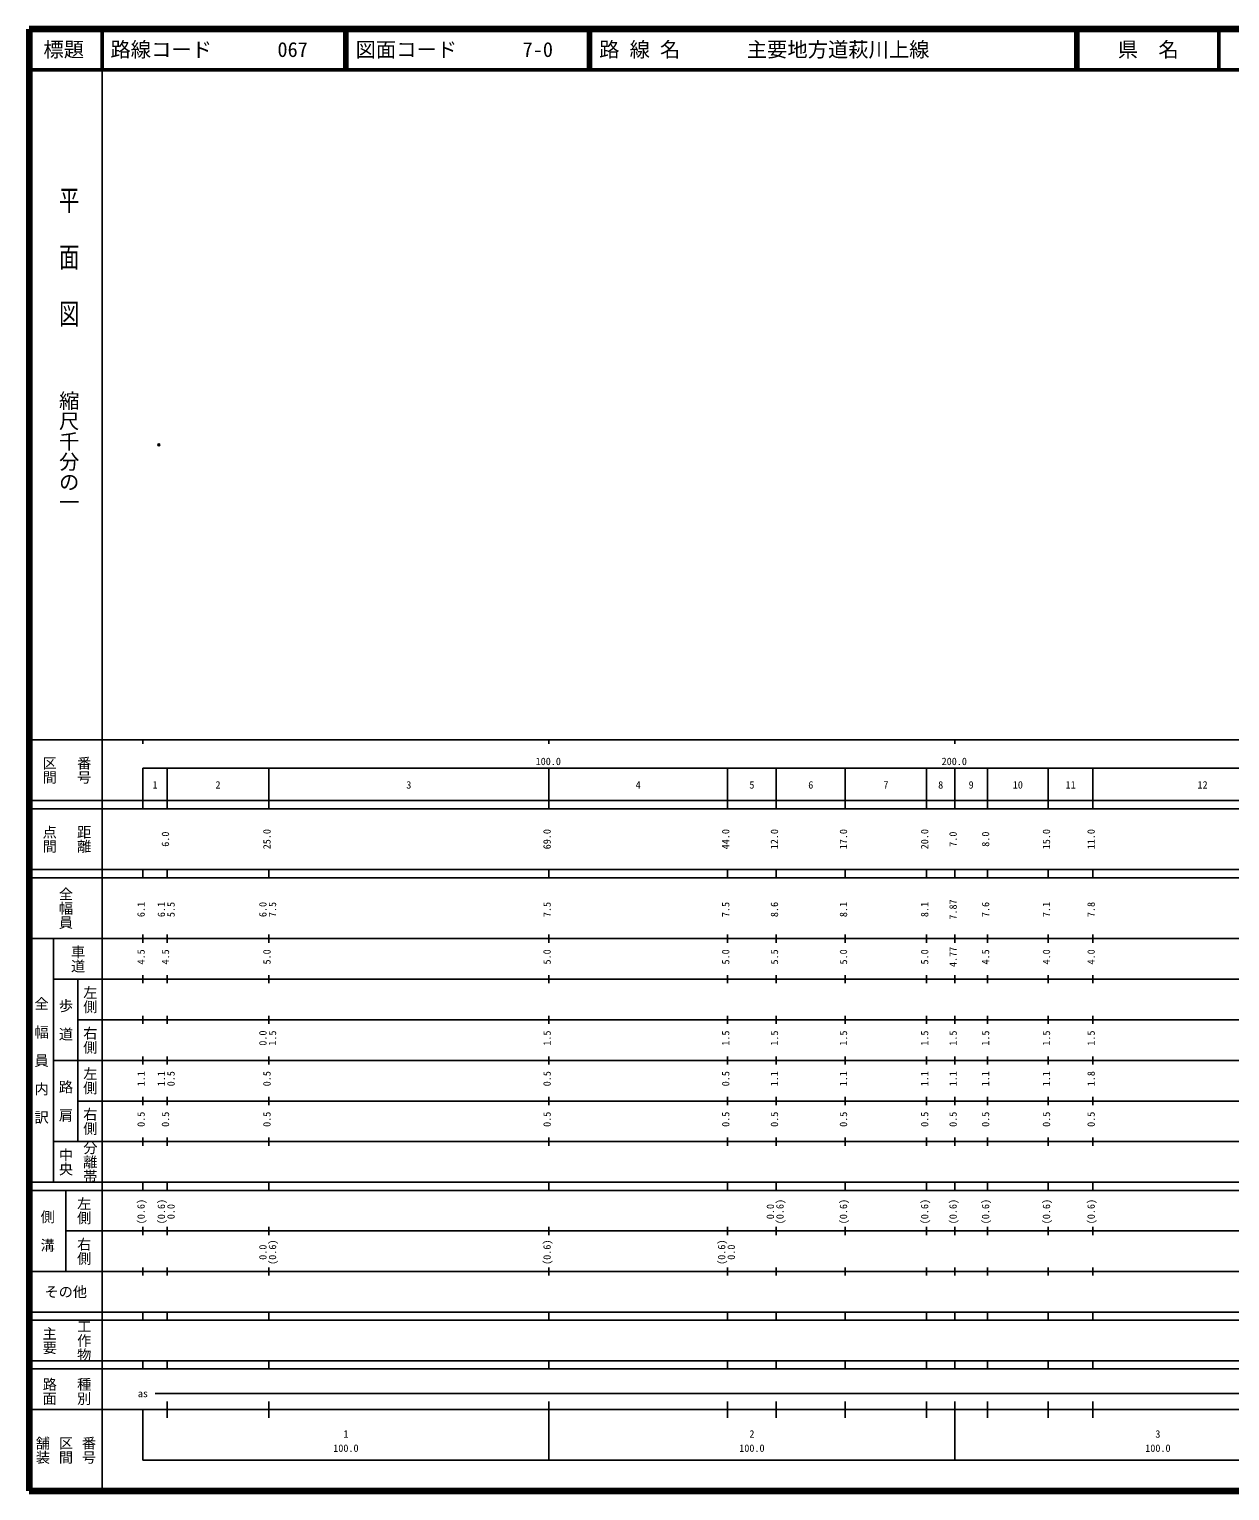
# Model space of a CAD drawing. Units: millimetres on the paper. Extents: x 40 to 680, y 20 to 380.
# Drawn here: x 40 to 335.7, y 20 to 380 of the extents above; entities that cross this region are included whole.
import ezdxf
from ezdxf.enums import TextEntityAlignment as Align

# ---------------------------------------------------------------- set-up
doc = ezdxf.new("R2010")
doc.units = ezdxf.units.MM
doc.header["$PDMODE"] = 32
doc.header["$PDSIZE"] = 0.5
doc.layers.add('M-OTRS', color=6, linetype='Continuous')
doc.layers.add('M-TTL-TXT', color=7, linetype='Continuous')
for name, color, linetype, lineweight in [('M-TTL', 2, 'Continuous', 140), ('M-TTL-BAND', 7, 'Continuous', 25), ('M-TTL-LINE', 7, 'Continuous', 50)]:
    doc.layers.add(name, color=color, linetype=linetype, lineweight=lineweight)
doc.styles.add('@ＭＳ ゴシック', font='')
doc.styles.add('ＭＳ ゴシック', font='')
doc.styles.get('@ＭＳ ゴシック').set_extended_font_data('@MS Gothic')
doc.styles.get('ＭＳ ゴシック').set_extended_font_data('MS Gothic')

msp = doc.modelspace()

# ---------------------------------------------------------------- linework, layer by layer
at = {"layer": 'M-OTRS'}
msp.add_point((71.918, 277.634), dxfattribs=at)
at = {"layer": 'M-TTL'}
for p, q in [((40, 380), (40, 20)), ((680, 380), (40, 380)), ((40, 20), (680, 20))]:
    msp.add_line(p, q, dxfattribs=at)
at = {"layer": 'M-TTL-BAND'}
for p, q in [((58, 370), (58, 20)), ((40, 205), (579, 205)), ((68, 205), (68, 204)), ((168, 205), (168, 204)), ((268, 205), (268, 204)), ((68, 198), (579, 198)), ((68, 198), (68, 188)), ((74, 188), (74, 198)), ((99, 188), (99, 198)), ((168, 188), (168, 198)), ((212, 188), (212, 198)), ((224, 188), (224, 198)), ((241, 188), (241, 198)), ((261, 188), (261, 198)), ((268, 188), (268, 198)), ((276, 188), (276, 198)), ((291, 188), (291, 198)), ((302, 188), (302, 198)), ((40, 190), (579, 190)), ((40, 188), (579, 188)), ((40, 173), (579, 173)), ((68, 171), (68, 173)), ((74, 171), (74, 173)), ((99, 171), (99, 173)), ((168, 171), (168, 173)), ((212, 171), (212, 173)), ((224, 171), (224, 173)), ((241, 171), (241, 173)), ((261, 171), (261, 173)), ((268, 171), (268, 173)), ((276, 171), (276, 173)), ((291, 171), (291, 173)), ((302, 171), (302, 173)), ((40, 171), (579, 171)), ((40, 156), (579, 156)), ((46, 96), (46, 156)), ((68, 155), (68, 157)), ((74, 155), (74, 157)), ((99, 155), (99, 157)), ((168, 155), (168, 157)), ((212, 155), (212, 157)), ((224, 155), (224, 157)), ((241, 155), (241, 157)), ((261, 155), (261, 157)), ((268, 155), (268, 157)), ((276, 155), (276, 157)), ((291, 155), (291, 157)), ((302, 155), (302, 157)), ((46, 146), (579, 146)), ((52, 146), (52, 106)), ((68, 145), (68, 147)), ((74, 145), (74, 147)), ((99, 145), (99, 147)), ((168, 145), (168, 147)), ((212, 145), (212, 147)), ((224, 145), (224, 147)), ((241, 145), (241, 147)), ((261, 145), (261, 147)), ((268, 145), (268, 147)), ((276, 145), (276, 147)), ((291, 145), (291, 147)), ((302, 145), (302, 147)), ((68, 135), (68, 137)), ((74, 135), (74, 137)), ((99, 135), (99, 137)), ((168, 135), (168, 137)), ((212, 135), (212, 137)), ((224, 135), (224, 137)), ((241, 135), (241, 137)), ((261, 135), (261, 137)), ((268, 135), (268, 137)), ((276, 135), (276, 137)), ((291, 135), (291, 137)), ((302, 135), (302, 137)), ((52, 136), (579, 136)), ((46, 126), (579, 126)), ((68, 125), (68, 127)), ((74, 125), (74, 127)), ((99, 125), (99, 127)), ((168, 125), (168, 127)), ((212, 125), (212, 127)), ((224, 125), (224, 127)), ((241, 125), (241, 127)), ((261, 125), (261, 127)), ((268, 125), (268, 127)), ((276, 125), (276, 127)), ((291, 125), (291, 127)), ((302, 125), (302, 127)), ((52, 116), (579, 116)), ((68, 115), (68, 117)), ((74, 115), (74, 117)), ((99, 115), (99, 117)), ((168, 115), (168, 117)), ((212, 115), (212, 117)), ((224, 115), (224, 117)), ((241, 115), (241, 117)), ((261, 115), (261, 117)), ((268, 115), (268, 117)), ((276, 115), (276, 117)), ((291, 115), (291, 117)), ((302, 115), (302, 117)), ((46, 106), (579, 106)), ((68, 105), (68, 107)), ((74, 105), (74, 107)), ((99, 105), (99, 107)), ((168, 105), (168, 107)), ((212, 105), (212, 107)), ((224, 105), (224, 107)), ((241, 105), (241, 107)), ((261, 105), (261, 107)), ((268, 105), (268, 107)), ((276, 105), (276, 107)), ((291, 105), (291, 107)), ((302, 105), (302, 107)), ((40, 96), (579, 96)), ((40, 94), (579, 94)), ((49, 94), (49, 74)), ((68, 94), (68, 96)), ((74, 94), (74, 96)), ((99, 94), (99, 96)), ((168, 94), (168, 96)), ((212, 94), (212, 96)), ((224, 94), (224, 96)), ((241, 94), (241, 96)), ((261, 94), (261, 96)), ((268, 94), (268, 96)), ((276, 94), (276, 96)), ((291, 94), (291, 96)), ((302, 94), (302, 96)), ((49, 84), (579, 84)), ((68, 83), (68, 85)), ((74, 83), (74, 85)), ((99, 83), (99, 85)), ((168, 83), (168, 85)), ((212, 83), (212, 85)), ((224, 83), (224, 85)), ((241, 83), (241, 85)), ((261, 83), (261, 85)), ((268, 83), (268, 85)), ((276, 83), (276, 85)), ((291, 83), (291, 85)), ((302, 83), (302, 85)), ((40, 74), (579, 74)), ((68, 73), (68, 75)), ((74, 73), (74, 75)), ((99, 73), (99, 75)), ((168, 73), (168, 75)), ((212, 73), (212, 75)), ((224, 73), (224, 75)), ((241, 73), (241, 75)), ((261, 73), (261, 75)), ((268, 73), (268, 75)), ((276, 73), (276, 75)), ((291, 73), (291, 75)), ((302, 73), (302, 75)), ((40, 64), (579, 64)), ((40, 62), (579, 62)), ((68, 62), (68, 64)), ((74, 62), (74, 64)), ((99, 62), (99, 64)), ((168, 62), (168, 64)), ((212, 62), (212, 64)), ((224, 62), (224, 64)), ((241, 62), (241, 64)), ((261, 62), (261, 64)), ((268, 62), (268, 64)), ((276, 62), (276, 64)), ((291, 62), (291, 64)), ((302, 62), (302, 64)), ((40, 52), (579, 52)), ((68, 50), (68, 52)), ((74, 50), (74, 52)), ((99, 50), (99, 52)), ((168, 50), (168, 52)), ((212, 50), (212, 52)), ((224, 50), (224, 52)), ((241, 50), (241, 52)), ((261, 50), (261, 52)), ((268, 50), (268, 52)), ((276, 50), (276, 52)), ((291, 50), (291, 52)), ((302, 50), (302, 52)), ((40, 50), (579, 50)), ((71, 44), (565, 44)), ((40, 40), (579, 40)), ((68, 40), (68, 27.5)), ((74, 38), (74, 42)), ((99, 38), (99, 42)), ((168, 27.5), (168, 42)), ((212, 38), (212, 42)), ((224, 38), (224, 42)), ((241, 38), (241, 42)), ((261, 38), (261, 42)), ((268, 27.5), (268, 42)), ((276, 38), (276, 42)), ((291, 38), (291, 42)), ((302, 38), (302, 42)), ((68, 27.5), (579, 27.5))]:
    msp.add_line(p, q, dxfattribs=at)
at = {"layer": 'M-TTL-LINE'}
for p, q in [((58, 380), (58, 370)), ((117.75, 380), (117.75, 370)), ((118.25, 380), (118.25, 370)), ((177.75, 380), (177.75, 370)), ((178.25, 380), (178.25, 370)), ((297.75, 380), (297.75, 370)), ((298.25, 380), (298.25, 370)), ((333, 380), (333, 370)), ((40, 370), (680, 370))]:
    msp.add_line(p, q, dxfattribs=at)

# ---------------------------------------------------------------- texts
at = {"layer": 'M-TTL-BAND', "style": '@ＭＳ ゴシック', "width": 1.4}
msp.add_text('平  面  図', height=3.666, rotation=270, dxfattribs=at).set_placement((49.777, 306.475), align=Align.MIDDLE_RIGHT)
at = {"layer": 'M-TTL-BAND', "style": '@ＭＳ ゴシック'}
msp.add_text('縮尺千分の一', height=3.666, rotation=270, dxfattribs=at).set_placement((49.777, 261.03), align=Align.MIDDLE_RIGHT)
for s, p in [('区間', (45, 197.5)), ('番号', (53.5, 197.5)), ('点間', (45, 180.5)), ('距離', (53.5, 180.5)), ('全幅員', (49, 163.5)), ('車道', (52, 151)), ('左側', (55, 141)), ('全\u3000幅\u3000員\u3000内\u3000訳', (43, 126)), ('歩\u3000道', (49, 136)), ('右側', (55, 131)), ('左側', (55, 121)), ('路\u3000肩', (49, 116)), ('右側', (55, 111)), ('分離帯', (55, 101)), ('中央', (49, 101)), ('左側', (53.5, 89)), ('側\u3000溝', (44.5, 84)), ('右側', (53.5, 79)), ('工作物', (53.5, 57)), ('主要', (45, 57)), ('路面', (45, 44.5)), ('種別', (53.5, 44.5)), ('舗装', (43.333, 30)), ('区間', (49, 30)), ('番号', (54.667, 30))]:
    msp.add_text(s, height=2.566, rotation=270, dxfattribs=at).set_placement(p, align=Align.MIDDLE_CENTER)
at = {"layer": 'M-TTL-BAND', "style": 'ＭＳ ゴシック'}
for s, p in [('100.0', (167.844, 198.195)), ('200.0', (267.844, 198.195)), ('1', (71, 192.405)), ('2', (86.5, 192.405)), ('3', (133.5, 192.405)), ('4', (190, 192.405)), ('5', (218, 192.405)), ('6', (232.5, 192.405)), ('7', (251, 192.405)), ('8', (264.5, 192.405)), ('9', (272, 192.405)), ('10', (283.5, 192.405)), ('11', (296.5, 192.405)), ('12', (329, 192.405)), ('as', (68, 42.5)), ('1', (118, 32.523)), ('2', (218, 32.523)), ('3', (318, 32.523)), ('100.0', (118, 29.033)), ('100.0', (218, 29.033)), ('100.0', (318, 29.033))]:
    msp.add_text(s, height=1.833, dxfattribs=at).set_placement(p, align=Align.BOTTOM_CENTER)
for s, p in [('6.0', (75, 180.5)), ('25.0', (100, 180.5)), ('69.0', (169, 180.5)), ('44.0', (213, 180.5)), ('12.0', (225, 180.5)), ('17.0', (242, 180.5)), ('20.0', (262, 180.5)), ('7.0', (269, 180.5)), ('8.0', (277, 180.5)), ('15.0', (292, 180.5)), ('11.0', (303, 180.5)), ('6.1', (69, 163.174)), ('6.1', (74, 163.174)), ('5.5', (76.37, 163.174)), ('6.0', (99, 163.174)), ('7.5', (101.37, 163.174)), ('7.5', (169, 163.174)), ('7.5', (213, 163.174)), ('8.6', (225, 163.174)), ('8.1', (242, 163.174)), ('8.1', (262, 163.174)), ('7.87', (269, 163.174)), ('7.6', (277, 163.174)), ('7.1', (292, 163.174)), ('7.8', (303, 163.174)), ('4.5', (69, 151.5)), ('4.5', (75, 151.5)), ('5.0', (100, 151.5)), ('5.0', (169, 151.5)), ('5.0', (213, 151.5)), ('5.5', (225, 151.5)), ('5.0', (242, 151.5)), ('5.0', (262, 151.5)), ('4.77', (269, 151.5)), ('4.5', (277, 151.5)), ('4.0', (292, 151.5)), ('4.0', (303, 151.5)), ('0.0', (99, 131.5)), ('1.5', (101.37, 131.5)), ('1.5', (169, 131.5)), ('1.5', (213, 131.5)), ('1.5', (225, 131.5)), ('1.5', (242, 131.5)), ('1.5', (262, 131.5)), ('1.5', (269, 131.5)), ('1.5', (277, 131.5)), ('1.5', (292, 131.5)), ('1.5', (303, 131.5)), ('1.1', (69, 121.5)), ('1.1', (74, 121.5)), ('0.5', (76.37, 121.5)), ('0.5', (100, 121.5)), ('0.5', (169, 121.5)), ('0.5', (213, 121.5)), ('1.1', (225, 121.5)), ('1.1', (242, 121.5)), ('1.1', (262, 121.5)), ('1.1', (269, 121.5)), ('1.1', (277, 121.5)), ('1.1', (292, 121.5)), ('1.8', (303, 121.5)), ('0.5', (69, 111.5)), ('0.5', (75, 111.5)), ('0.5', (100, 111.5)), ('0.5', (169, 111.5)), ('0.5', (213, 111.5)), ('0.5', (225, 111.5)), ('0.5', (242, 111.5)), ('0.5', (262, 111.5)), ('0.5', (269, 111.5)), ('0.5', (277, 111.5)), ('0.5', (292, 111.5)), ('0.5', (303, 111.5)), ('(0.6)', (69, 88.764)), ('(0.6)', (74, 88.764)), ('0.0', (76.37, 88.764)), ('0.0', (224, 88.764)), ('(0.6)', (226.37, 88.764)), ('(0.6)', (242, 88.764)), ('(0.6)', (262, 88.764)), ('(0.6)', (269, 88.764)), ('(0.6)', (277, 88.764)), ('(0.6)', (292, 88.764)), ('(0.6)', (303, 88.764)), ('0.0', (99, 78.764)), ('(0.6)', (101.37, 78.764)), ('(0.6)', (169, 78.764)), ('(0.6)', (212, 78.764)), ('0.0', (214.37, 78.764))]:
    msp.add_text(s, height=1.833, rotation=90, dxfattribs=at).set_placement(p, align=Align.BOTTOM_CENTER)
msp.add_text('その他', height=2.566, dxfattribs=at).set_placement((49, 69), align=Align.MIDDLE_CENTER)
at = {"layer": 'M-TTL-TXT', "style": 'ＭＳ ゴシック'}
for s, p in [('標題', (48.5, 375)), ('県\u3000名', (315.625, 375))]:
    msp.add_text(s, height=3.666, dxfattribs=at).set_placement(p, align=Align.MIDDLE_CENTER)
for s, p in [('路線コード', (60, 375)), ('067', (101.142, 375)), ('図面コード', (120.38, 375)), ('7-0', (161.521, 375)), ('路 線 名', (180.38, 375)), ('主要地方道萩川上線', (216.734, 375))]:
    msp.add_text(s, height=3.666, dxfattribs=at).set_placement(p, align=Align.MIDDLE_LEFT)

doc.saveas('drawing.dxf')
